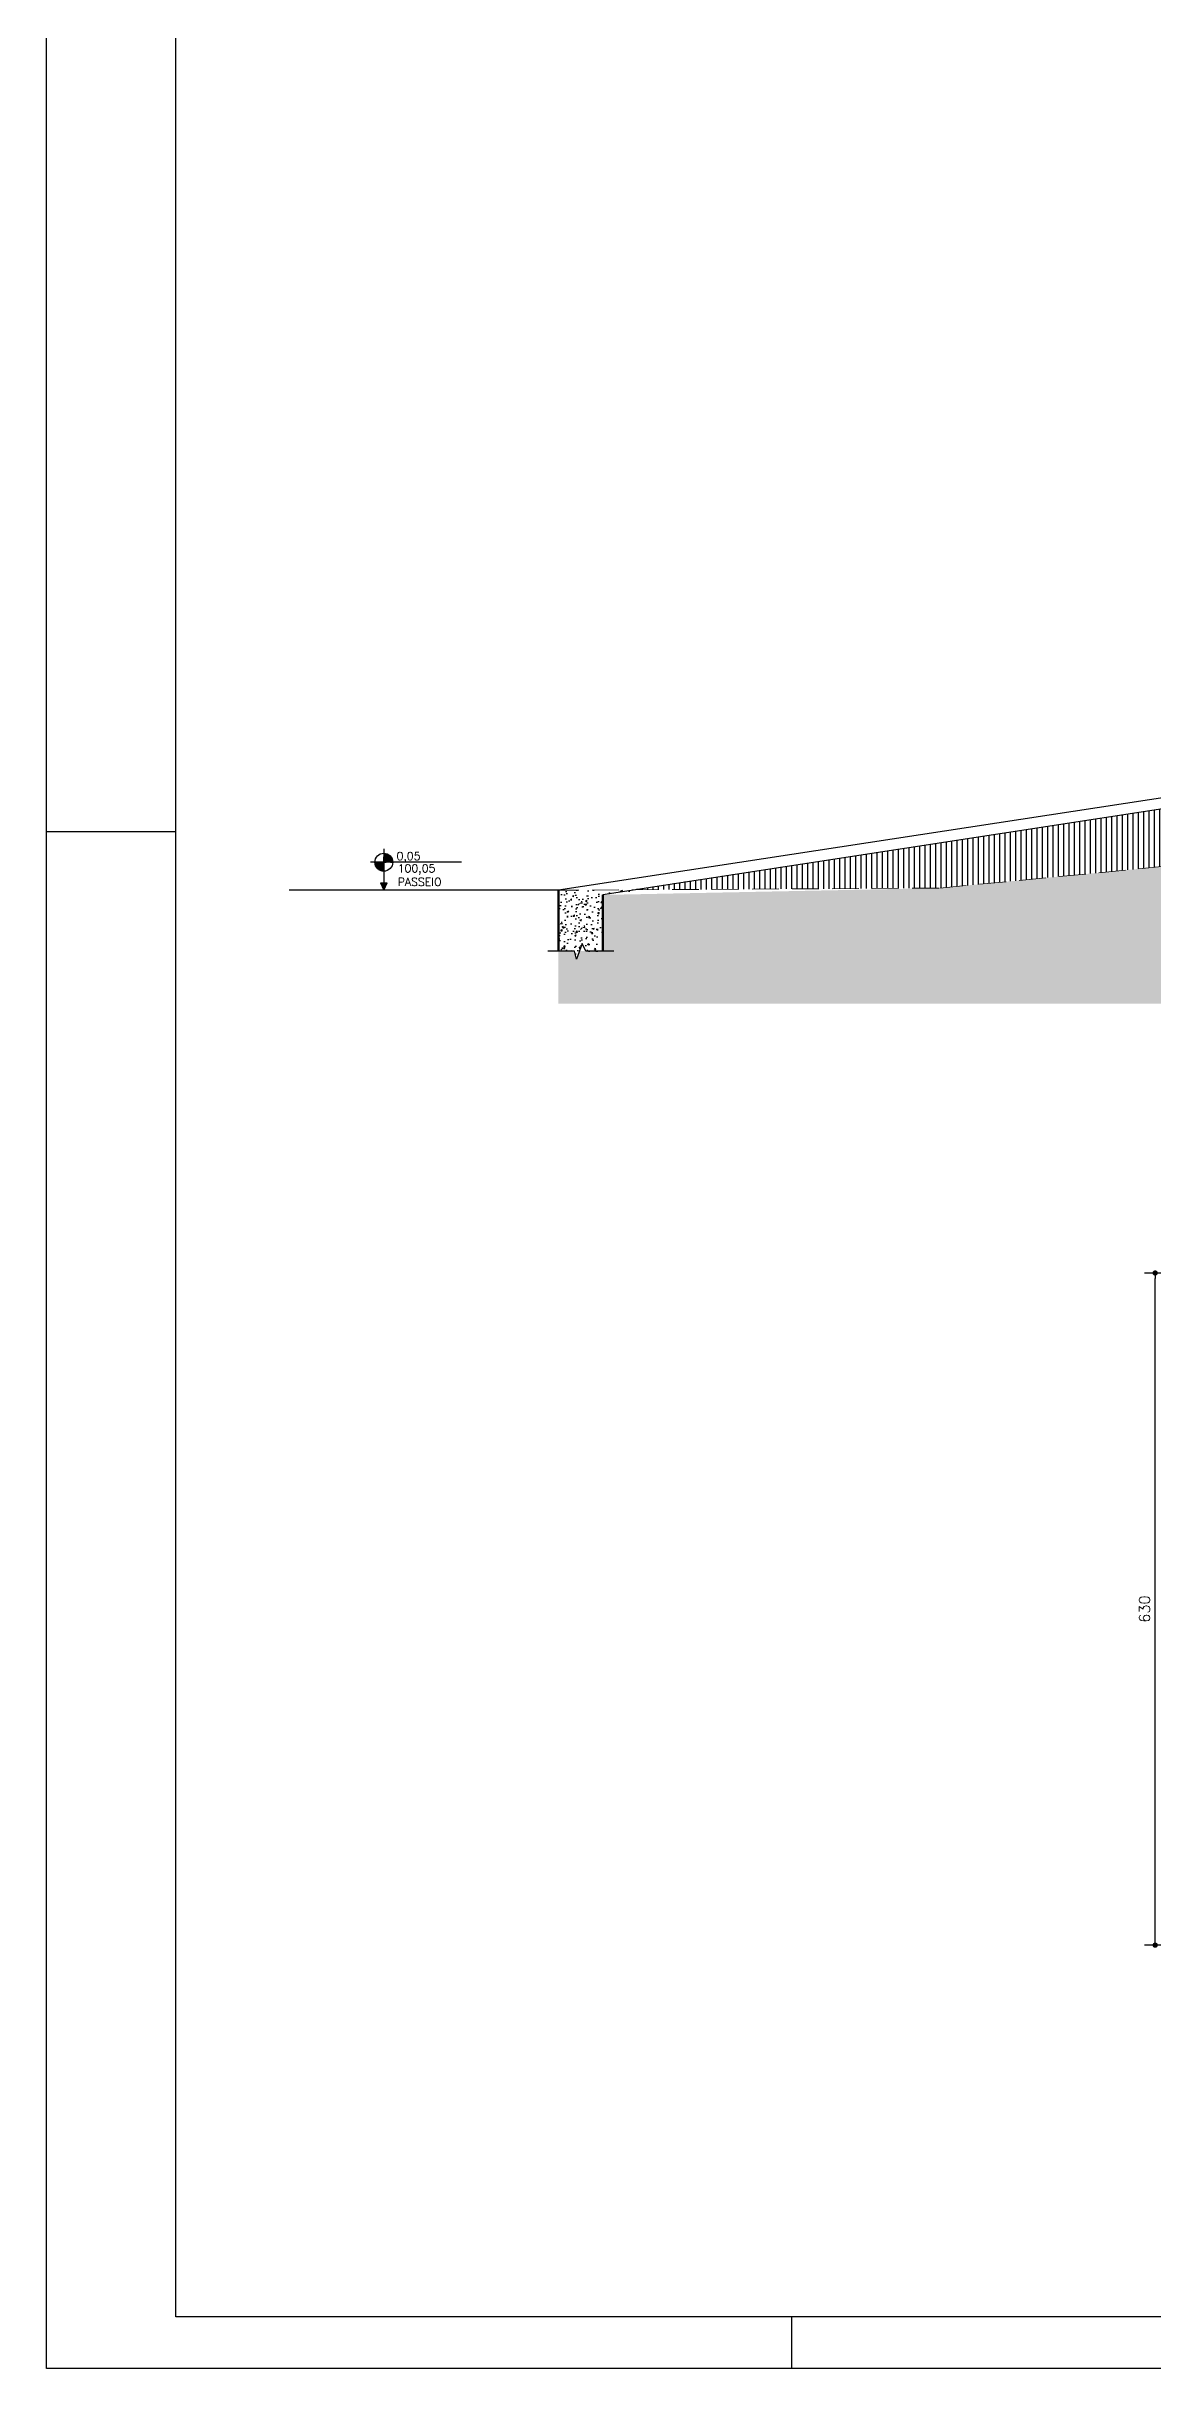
# Model space of a CAD drawing. Header units: inches. Extents: x 580771 to 672494, y 7715997 to 7829530.
# Drawn here: x 650836 to 651873, y 7720896 to 7723073 of the extents above; entities that cross this region are included whole.
import ezdxf

# ---------------------------------------------------------------- set-up
doc = ezdxf.new("R2010")
doc.units = ezdxf.units.IN
doc.header["$MEASUREMENT"] = 0
doc.header["$PDMODE"] = 2
doc.linetypes.add('DASHED2', pattern=[0.375, 0.25, -0.125])
doc.layers.add('ARQ-06', color=6, linetype='Continuous', lineweight=60)
doc.layers.add('MEIO_FIO', color=7, linetype='Continuous', lineweight=0)
for name, color, linetype in [('Block1', 1, 'Continuous'), ('NIVEL', 2, 'Continuous'), ('P01', 1, 'Continuous'), ('P02', 2, 'Continuous'), ('P06', 6, 'Continuous'), ('parede', 6, 'Continuous')]:
    doc.layers.add(name, color=color, linetype=linetype)
doc.styles.add('R80E50', font='romans.shx', dxfattribs={"height": 10})
doc.styles.add('ROMANS', font='romans', dxfattribs={"height": 0.2})
doc.dimstyles.new('ARQ50', dxfattribs={"dimscale": 50, "dimtxt": 10, "dimasz": 0.1, "dimexe": 0.2, "dimexo": 0.2, "dimgap": 0.1, "dimtad": 1, "dimdec": 0, "dimzin": 12, "dimdsep": 46, "dimtxsty": 'R80E50', "dimblk1": 'DOT', "dimblk2": 'DOT', "dimsah": 1, "dimcen": 0.4, "dimclrd": 15, "dimclre": 15, "dimclrt": 3, "dimadec": 0, "dimazin": 0, "dimtfac": 1, "dimtdec": 0, "dimtmove": 2, "dimatfit": 3, "dimldrblk": 'DOT', "dimfxl": 0.2, "dimtolj": 1, "dimtzin": 12, "dimarcsym": 0})

# ---------------------------------------------------------------- blocks, each defined once
blk = doc.blocks.new('A0')
at = {"color": 0}
blk.add_lwpolyline([(2.5, 1), (2.5, 83.1), (117.9, 83.1), (117.9, 1)], close=True, dxfattribs=at)
at = {"layer": 'P02'}
blk.add_line((0, 29.7), (2.5, 29.7), dxfattribs=at)
blk.add_lwpolyline([(0, 0), (0, 84.1), (118.9, 84.1), (118.9, 0)], close=True, dxfattribs=at)
blk.add_lwpolyline([(14.4, 1), (14.4, 0)], dxfattribs=at)
blk = doc.blocks.new('*X32')
at = {"color": 0}
for p, q in [((-1683, 3892), (-1680, 3892)), ((-1683, 3891), (-1680, 3891)), ((-1683, 3890), (-1680, 3890)), ((-1683, 3889), (-1680, 3889)), ((-1683, 3882), (-1683, 3888)), ((-1683, 3888), (-1680, 3888)), ((-1682, 3882), (-1682, 3888)), ((-1681, 3882), (-1681, 3888)), ((-1680, 3888), (-1680, 3892.3)), ((-1680, 3882), (-1680, 3888)), ((-1680, 3888), (-1674, 3888)), ((-1680, 3887), (-1674, 3887)), ((-1679, 3888), (-1679, 3892)), ((-1678, 3888), (-1678, 3891.6)), ((-1677, 3888), (-1677, 3891.1)), ((-1676, 3888), (-1676, 3890.4)), ((-1675, 3888), (-1675, 3889.6)), ((-1674, 3888), (-1674, 3888.6)), ((-1674, 3882), (-1674, 3888)), ((-1674, 3888), (-1673.5, 3888)), ((-1673, 3882), (-1673, 3887.2)), ((-1695, 3880), (-1692, 3880)), ((-1694.9, 3879), (-1692, 3879)), ((-1694.7, 3878), (-1692, 3878)), ((-1694.5, 3877), (-1692, 3877)), ((-1694.1, 3876), (-1692, 3876)), ((-1694, 3875.8), (-1694, 3876)), ((-1693, 3874), (-1693, 3876)), ((-1692, 3876), (-1692, 3880.7)), ((-1692, 3872.7), (-1692, 3876)), ((-1692, 3876), (-1686, 3876)), ((-1692, 3875), (-1686, 3875)), ((-1692, 3874), (-1686, 3874)), ((-1692, 3873), (-1686, 3873)), ((-1691.3, 3872), (-1686, 3872)), ((-1691, 3876), (-1691, 3880.7)), ((-1690.1, 3871), (-1686, 3871)), ((-1690, 3876), (-1690, 3880.7)), ((-1689, 3876), (-1689, 3880.7)), ((-1688.5, 3870), (-1686, 3870)), ((-1688, 3876), (-1688, 3880.7)), ((-1688, 3869.8), (-1688, 3870)), ((-1687, 3876), (-1687, 3880.7)), ((-1687, 3869.4), (-1687, 3870)), ((-1686, 3876), (-1686, 3880.7)), ((-1686, 3880), (-1683, 3880)), ((-1686, 3879), (-1683, 3879)), ((-1686, 3878), (-1683, 3878)), ((-1686, 3877), (-1683, 3877)), ((-1686, 3870), (-1686, 3876)), ((-1686, 3876), (-1683, 3876)), ((-1686, 3869.1), (-1686, 3870)), ((-1686, 3870), (-1683, 3870)), ((-1685.8, 3869), (-1683, 3869)), ((-1685, 3870), (-1685, 3876)), ((-1684, 3870), (-1684, 3876)), ((-1683, 3882), (-1680, 3882)), ((-1683, 3881), (-1680, 3881)), ((-1680, 3886), (-1674, 3886)), ((-1680, 3885), (-1674, 3885)), ((-1680, 3884), (-1674, 3884)), ((-1680, 3883), (-1674, 3883)), ((-1680, 3880.7), (-1680, 3882)), ((-1680, 3882), (-1674, 3882)), ((-1679, 3880.7), (-1679, 3882)), ((-1678, 3880.7), (-1678, 3882)), ((-1677, 3880.7), (-1677, 3882)), ((-1676, 3880.7), (-1676, 3882)), ((-1675, 3880.7), (-1675, 3882)), ((-1674, 3880.7), (-1674, 3882)), ((-1674, 3882), (-1671.1, 3882)), ((-1674, 3881), (-1671.1, 3881)), ((-1672, 3882), (-1672, 3885.4))]:
    blk.add_line(p, q, dxfattribs=at)
blk = doc.blocks.new('nível corte')
at = {"layer": 'NIVEL', "color": 2, "linetype": 'Continuous'}
for p, q in [((172038.5, 10236.2), (172038.5, 10197.3)), ((172111.3, 10223.6), (172025.9, 10223.6)), ((172035.5, 10204.3), (172038.5, 10197.3)), ((172035.5, 10204.3), (172041.5, 10204.3)), ((172038.5, 10197.3), (172041.5, 10204.3))]:
    blk.add_line(p, q, dxfattribs=at)
blk.add_circle((172038.5, 10223.6), 8.4, dxfattribs=at)
blk.add_solid([(172035.5, 10204.3), (172038.5, 10197.3), (172041.5, 10204.3), (172038.5, 10197.3)], dxfattribs=at)
at = {"layer": 'NIVEL', "color": 1, "linetype": 'Continuous', "xscale": 0.7000000000116415, "yscale": 0.7000000000116415, "zscale": 0.7000000000116415}
blk.add_blockref('*X32', (173216.6, 7507.1), dxfattribs=at)
blk = doc.blocks.new('_DOT')
at = {"color": 0, "linetype": 'ByBlock'}
blk.add_line((-0.5, 0), (-1, 0), dxfattribs=at)
at = {"color": 0, "linetype": 'ByBlock', "const_width": 0.5}
blk.add_lwpolyline([(-0.25, 0, 1), (0.25, 0, 1)], format="xyb", close=True, dxfattribs=at)
blk = doc.blocks.new('*D676')
at = {"layer": 'Defpoints', "color": 0, "transparency": 16777216}
for p in [(651875.6, 7721922.9), (651936.6, 7721922.9), (651936.6, 7721292.9)]:
    blk.add_point(p, dxfattribs=at)
at = {"layer": 'NIVEL', "color": 15, "lineweight": -2, "transparency": 16777216}
for p, q in [((651926.6, 7721922.9), (651865.6, 7721922.9)), ((651875.6, 7721297.9), (651875.6, 7721917.9)), ((651926.6, 7721292.9), (651865.6, 7721292.9))]:
    blk.add_line(p, q, dxfattribs=at)
at = {"layer": 'NIVEL', "color": 15, "lineweight": -2, "transparency": 16777216, "xscale": 5, "yscale": 5, "zscale": 5}
for p, rotation in [((651875.6, 7721922.9), 90), ((651875.6, 7721292.9), 270)]:
    blk.add_blockref('_DOT', p, dxfattribs=dict(at, rotation=rotation))
at = {"layer": 'NIVEL', "color": 3, "transparency": 16777216, "insert": (651865.6, 7721607.9), "char_height": 10, "attachment_point": 5, "rotation": 90, "style": 'R80E50'}
blk.add_mtext('\\A1;630', dxfattribs=at)

msp = doc.modelspace()

# ---------------------------------------------------------------- hatches: boundary and pattern name
at = {"layer": 'Block1'}
h = msp.add_hatch(dxfattribs=at)
h.set_pattern_fill('EARTH', color=256, scale=150, angle=45, style=0, double=1)
h.paths.add_polyline_path([(656287.019, 7722354.592), (656264.966, 7722354.592), (656262.241, 7722347.166), (656260.186, 7722354.592), (656244.771, 7722354.592), (656244.771, 7722401.677), (655716.019, 7722401.677), (655716.019, 7722367.54), (655693.966, 7722367.54), (655691.241, 7722360.114), (655689.186, 7722367.54), (655673.771, 7722367.54), (655673.771, 7722416.677), (655052.009, 7722416.677), (655052.009, 7722362.849), (655029.957, 7722362.849), (655027.231, 7722355.423), (655025.177, 7722362.849), (655009.761, 7722362.849), (655009.761, 7722416.677), (654573.725, 7722416.677), (654573.725, 7722362.849), (654551.672, 7722362.849), (654548.947, 7722355.423), (654546.892, 7722362.849), (654531.477, 7722362.849), (654531.477, 7722416.677), (654093.267, 7722416.677), (654093.267, 7722362.849), (654071.215, 7722362.849), (654068.489, 7722355.423), (654066.434, 7722362.849), (654051.019, 7722362.849), (654051.019, 7722401.677), (653866.019, 7722401.677), (653866.019, 7722362.849), (653843.966, 7722362.849), (653841.241, 7722355.423), (653839.186, 7722362.849), (653823.771, 7722362.849), (653823.771, 7722416.677), (653463.267, 7722416.677), (653463.267, 7722369.592), (653441.215, 7722369.592), (653438.489, 7722362.166), (653436.434, 7722369.592), (653421.019, 7722369.592), (653421.019, 7722406.677), (652999.618, 7722406.677), (652191.844, 7722333.677), (651673.557, 7722283.677), (651357.848, 7722277.279), (651358.916, 7722224.591), (651335.796, 7722224.591), (651333.07, 7722217.165), (651331.015, 7722224.591), (651316.103, 7722224.591), (651316.103, 7722175.5), (656287.019, 7722175.5)])
h.paths.add_polyline_path([(652667.672, 7722363.688), (652861.678, 7722381.496), (652860.649, 7722392.699), (652666.644, 7722374.891)], flags=24)
h = msp.add_hatch(dxfattribs=at)
h.set_pattern_fill('_USER', color=256, scale=5, angle=90, style=0, pattern_type=0)
h.set_pattern_definition([(90, (0, 0), (-5, 3e-16), [])])
h.paths.add_polyline_path([(652721.406, 7722383.677), (652999.618, 7722406.677), (652242, 7722406.677), (652242, 7722359.59), (652225.929, 7722359.59), (652222.618, 7722366.865), (652217.222, 7722352.163), (652215.168, 7722359.59), (652200.019, 7722359.59), (652200.019, 7722406.561), (651385.023, 7722282.089), (651673.557, 7722283.677), (652191.844, 7722333.677)])
at = {"layer": 'P01'}
h = msp.add_hatch(dxfattribs=at)
h.set_pattern_fill('AR-CONC', color=256, scale=2)
h.set_pattern_definition([(50, (-2351.658, -30568.503), (14.345203652, -1.2550427), [1.5, -16.5]), (355, (-2351.658, -30568.503), (-2.775026672, 15.043842674), [1.2, -13.2]), (100.45144446, (-2350.463, -30568.608), (11.570176935, 13.78879982), [1.27480384, -14.02284224]), (46.1842, (-2351.658, -30564.503), (21.344826613, -3.310385616), [2.25, -24.75]), (96.6356355, (-2349.88, -30564.78), (18.693238913, 19.482372015), [1.91220684, -21.0342752]), (351.184164, (-2351.658, -30564.503), (18.6932389, 19.482372005), [1.8, -19.80000002]), (21, (-2349.658, -30565.503), (11.938141042, -8.052377813), [1.5, -16.5]), (326, (-2349.658, -30565.503), (4.866306638, 14.5030009), [1.2, -13.2]), (71.45144474, (-2348.663, -30566.174), (16.804447535, 6.450623056), [1.2748038, -14.02284224]), (37.5, (-2351.658, -30568.503), (0.2431971063, 6.6578770766), [0, -13.04, 0, -13.4, 0, -13.25]), (7.5, (-2351.658, -30568.503), (5.261390749, 7.8882342376), [0, -7.64, 0, -12.74, 0, -5.05]), (327.5, (-2356.118, -30568.503), (10.6764487234, -0.4510974347), [0, -5, 0, -15.6, 0, -20.7]), (317.5, (-2358.118, -30568.503), (11.663723387, 2.002099647), [0, -6.5, 0, -10.36, 0, -14.7])])
h.paths.add_polyline_path([(651357.848, 7722277.279), (651393.224, 7722282.103), (651315.867, 7722281.677), (651315.867, 7722224.591), (651331.015, 7722224.591), (651333.07, 7722217.165), (651338.466, 7722231.866), (651341.777, 7722224.591), (651357.848, 7722224.591)])

# ---------------------------------------------------------------- linework, layer by layer
at = {"layer": 'ARQ-06'}
for p, q in [((651316.103, 7722281.679), (651316.103, 7722224.591)), ((651357.848, 7722277.279), (651357.848, 7722224.591))]:
    msp.add_line(p, q, dxfattribs=at)
at = {"layer": 'Block1'}
msp.add_lwpolyline([(651367.98, 7722224.591), (651341.777, 7722224.591), (651338.466, 7722231.866), (651333.07, 7722217.165), (651331.015, 7722224.591), (651306.216, 7722224.591)], dxfattribs=at)
at = {"layer": 'MEIO_FIO', "color": 2, "linetype": 'DASHED2', "ltscale": 100}
msp.add_lwpolyline([(651310.321, 7722281.677), (651673.557, 7722283.677), (652191.844, 7722333.677), (652721.406, 7722383.677), (653326.215, 7722433.677), (654085.638, 7722483.677), (654790.258, 7722533.677), (655642.008, 7722583.677), (656297.195, 7722611.405)], dxfattribs=at)
at = {"layer": 'parede'}
for p, q in [((652200.019, 7722416.677), (651316.103, 7722281.679)), ((652201.529, 7722406.792), (651357.848, 7722277.279)), ((651316.103, 7722281.679), (651063.712, 7722281.679))]:
    msp.add_line(p, q, dxfattribs=at)

# ---------------------------------------------------------------- block references
at = {"xscale": 48.51000000000931, "yscale": 48.51000000000931, "zscale": 48.51000000000931}
msp.add_blockref('A0', (650836.028, 7720896.05), dxfattribs=at)
at = {"layer": 'P06'}
msp.add_blockref('nível corte', (479113.86, 7712084.333), dxfattribs=at)

# ---------------------------------------------------------------- texts
at = {"layer": 'NIVEL', "style": 'ROMANS'}
for s, p in [('0,05', (651164.301, 7722309.887)), ('PASSEIO', (651165.343, 7722285.775)), ('100,05', (651165.343, 7722298.439))]:
    msp.add_text(s, height=7.5, dxfattribs=at).set_placement(p)

# ---------------------------------------------------------------- dimensions: what is measured, and where the dimension line sits
at = {"layer": 'NIVEL', "color": 4}
dim = msp.add_linear_dim(base=(651875.64, 7721922.928), p1=(651936.602, 7721292.928), p2=(651936.602, 7721922.928), angle=90, dimstyle='ARQ50', dxfattribs=at)
dim.commit()
dim.dimension.update_dxf_attribs({"geometry": '*D676', "text_midpoint": (651865.64, 7721607.928)})

doc.saveas('drawing.dxf')
